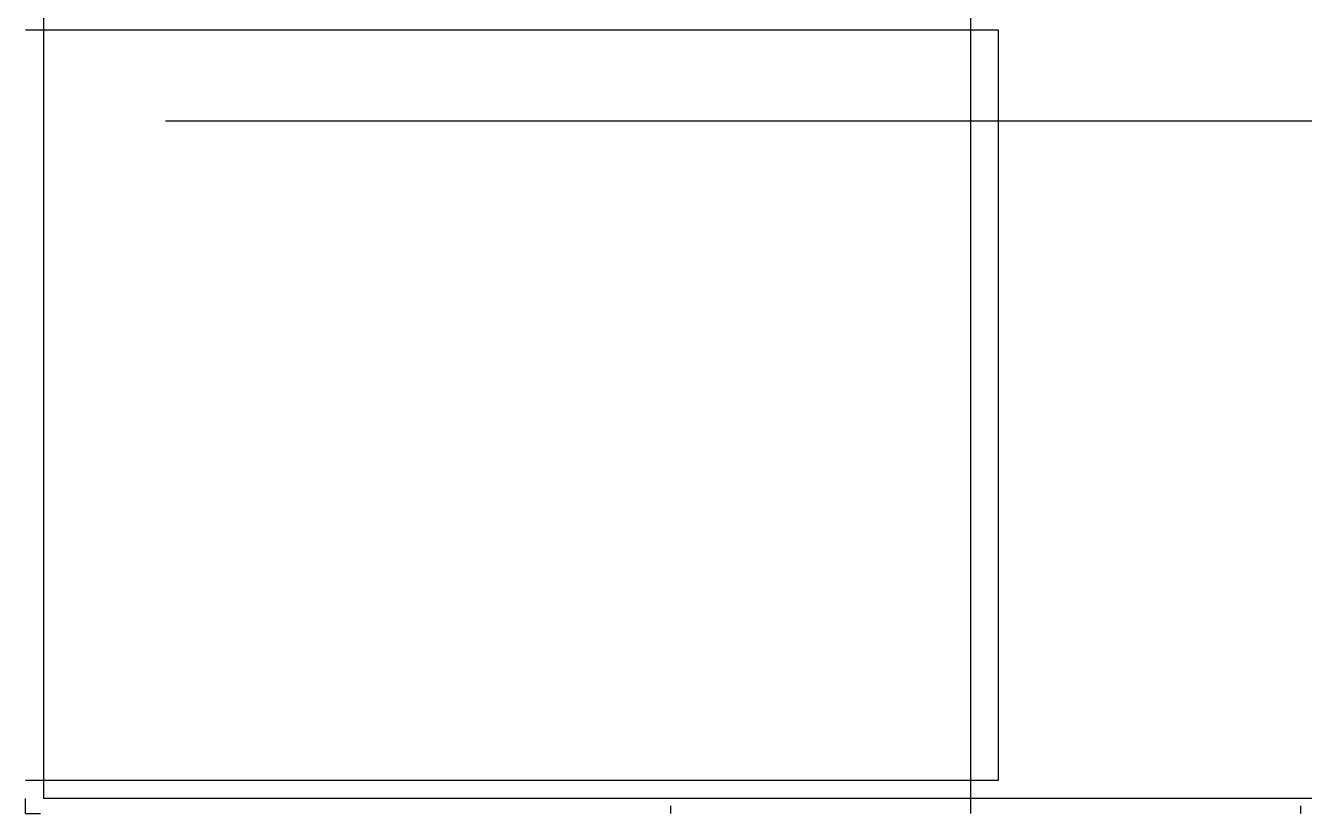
# Model space of a CAD drawing. Header units: metres. Extents: x 0 to 52.7, y 0 to 29.7.
# Drawn here: x 0 to 21.31, y 0 to 13.12 of the extents above; entities that cross this region are included whole.
import ezdxf
from ezdxf.xclip import XClip

# ---------------------------------------------------------------- set-up
doc = ezdxf.new("R2010")
doc.units = ezdxf.units.M
doc.header["$MEASUREMENT"] = 0
doc.header["$XCLIPFRAME"] = 0
doc.set_wipeout_variables(frame=1)
doc.linetypes.add('Wipeout_Contour', pattern=[1, 0, -1])
doc.layers.add('A-Folha rótulo', color=7, linetype='Continuous')
picture_1 = doc.add_image_def('image1.jpg', size_in_pixel=(3264, 2448))
picture_2 = doc.add_image_def('image2.jpg', size_in_pixel=(3264, 2448))

# ---------------------------------------------------------------- blocks, each defined once
blk = doc.blocks.new('Desenho_1_2', base_point=(-1.33563, -1.18496))
at = {"color": 254, "linetype": 'Wipeout_Contour', "lineweight": 0, "ltscale": 3.864156}
blk.add_wipeout([(0, 0), (1.055, 0), (1.055, 0.594), (0, 0.594)], dxfattribs=at)
at = {"linetype": 'Continuous', "ltscale": 1000}
blk.add_line((0.04661, 0.2306), (0.80339, 0.2306), dxfattribs=at)
at = {"layer": 'A-Folha rótulo', "linetype": 'Continuous', "ltscale": 1000}
for p, q in [((0.006, 0.589), (0.006, 0.005)), ((0, 0), (0, 0.005)), ((0, 0), (0, 0.005)), ((0, 0), (0, 0.005)), ((0, 0), (0, 0.005)), ((0, 0), (0, 0.005)), ((1.049, 0.005), (0.006, 0.005)), ((0, 0), (0.005, 0)), ((0.215, 0), (0.215, 0.0025)), ((0.425, 0), (0.425, 0.0025))]:
    blk.add_line(p, q, dxfattribs=at)
at = {"color": 254, "linetype": 'Wipeout_Contour', "lineweight": 0, "ltscale": 2.894026}
blk.add_wipeout([(0.04661, 0.03305), (0.26661, 0.03305), (0.26661, 0.19805), (0.04661, 0.19805)], dxfattribs=at)
at = {"color": 254, "linetype": 'Wipeout_Contour', "lineweight": 0, "ltscale": 3.463285}
blk.add_wipeout([(0.315, 0.03305), (0.80339, 0.03305), (0.80339, 0.19805), (0.315, 0.19805)], dxfattribs=at)
image = blk.add_image(picture_1, insert=(0.315, -0.03218), size_in_units=(0.48839, 0.36629))
image.set_boundary_path([(-0.5, -0.5), (3263.5, 2447.5)])
image = blk.add_image(picture_2, insert=(-0.0092, 0.01098), size_in_units=(0.33331, 0.24998))
image.set_boundary_path([(-0.5, -0.5), (3263.5, 2447.5)])

msp = doc.modelspace()

# ---------------------------------------------------------------- block references
at = {"color": 33, "linetype": 'Continuous', "lineweight": 0, "ltscale": 1000, "true_color": 0xa79d7c}
ref = msp.add_blockref('Desenho_1_2', (-66.781, -59.248), dxfattribs=dict(at, xscale=50, yscale=50, zscale=50))
XClip(ref).set_block_clipping_path([(0, 0), (1.055, 0.594)])

doc.saveas('drawing.dxf')
